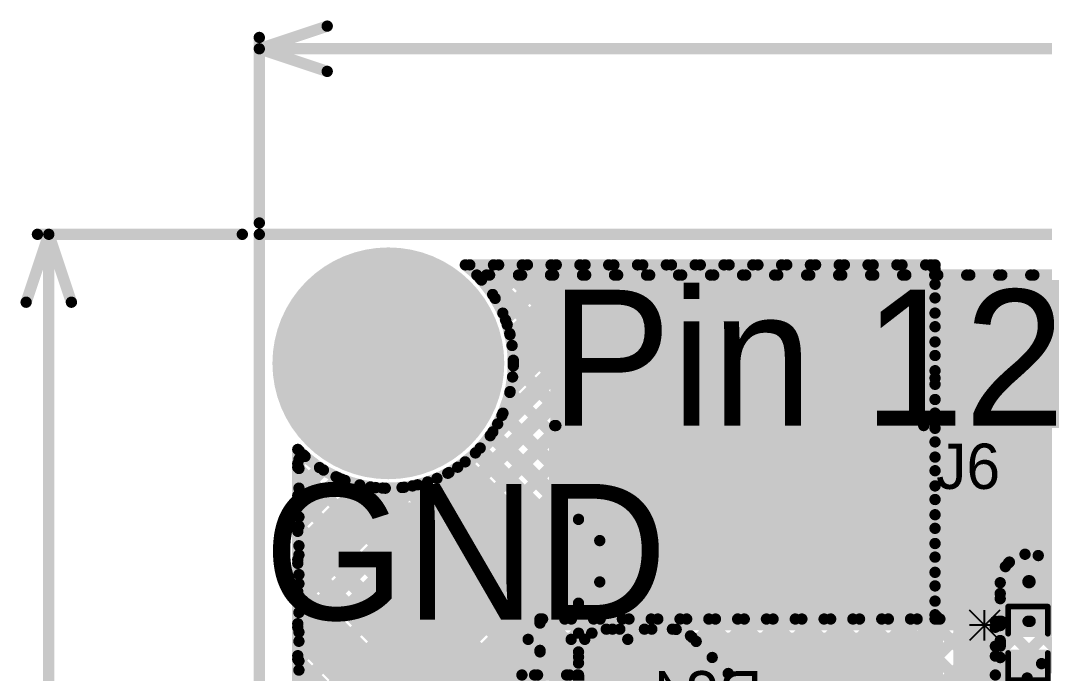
# Model space of a CAD drawing. Header units: millimetres. Extents: x 0.79 to 4.38, y 0.99 to 3.94.
# Drawn here: x 0.789 to 1.694, y 3.366 to 3.943 of the extents above; entities that cross this region are included whole.
import ezdxf

# ---------------------------------------------------------------- set-up
doc = ezdxf.new("R2010")
doc.units = ezdxf.units.MM
doc.header["$MEASUREMENT"] = 0
for name, color, linetype in [('BottomLayer', 5, 'Continuous'), ('BottomOverlay', 54, 'Continuous'), ('BottomPaste', 16, 'Continuous'), ('BottomSolder', 6, 'Continuous'), ('Mechanical1', 6, 'Continuous'), ('Mechanical2', 216, 'Continuous'), ('MultiLayer', 9, 'Continuous'), ('PadHoleLayer', 156, 'Continuous'), ('TopLayer', 1, 'Continuous'), ('TopOverlay', 2, 'Continuous'), ('TopSolder', 216, 'Continuous'), ('ViaHoleLayer', 16, 'Continuous')]:
    doc.layers.add(name, color=color, linetype=linetype)

# ---------------------------------------------------------------- blocks, each defined once
blk = doc.blocks.new('R__0402_B_26')
at = {"layer": 'BottomLayer'}
for points in [[(-0.0275, 0.0125), (-0.0275, -0.0125), (-0.0095, 0.0125), (-0.0095, -0.0125)], [(0.0095, 0.0125), (0.0095, -0.0125), (0.0275, 0.0125), (0.0275, -0.0125)]]:
    blk.add_solid(points, dxfattribs=at)
at = {"layer": 'BottomOverlay', "const_width": 0.01}
for points in [[(-0.034, -0.019), (-0.034, 0.019)], [(0.034, 0.019), (-0.034, 0.019)], [(0.034, -0.019), (0.034, 0.019)], [(0.034, -0.019), (-0.034, -0.019)]]:
    blk.add_lwpolyline(points, dxfattribs=at)
at = {"layer": 'BottomOverlay', "const_width": 0.005}
for points in [[(-0.0365, 0.019, 1), (-0.0315, 0.019, 1)], [(-0.0365, 0.019, 1), (-0.0315, 0.019, 1)], [(0.0315, 0.019, 1), (0.0365, 0.019, 1)], [(0.0315, 0.019, 1), (0.0365, 0.019, 1)], [(-0.0365, -0.019, 1), (-0.0315, -0.019, 1)], [(-0.0365, -0.019, 1), (-0.0315, -0.019, 1)], [(0.0315, -0.019, 1), (0.0365, -0.019, 1)], [(0.0315, -0.019, 1), (0.0365, -0.019, 1)]]:
    blk.add_lwpolyline(points, format="xyb", close=True, dxfattribs=at)
at = {"layer": 'BottomPaste'}
for points in [[(-0.0275, 0.0125), (-0.0275, -0.0125), (-0.0095, 0.0125), (-0.0095, -0.0125)], [(0.0095, 0.0125), (0.0095, -0.0125), (0.0275, 0.0125), (0.0275, -0.0125)]]:
    blk.add_solid(points, dxfattribs=at)
at = {"layer": 'BottomSolder'}
for points in [[(-0.0315, 0.0165), (-0.0315, -0.0165), (-0.0055, 0.0165), (-0.0055, -0.0165)], [(0.0055, 0.0165), (0.0055, -0.0165), (0.0315, 0.0165), (0.0315, -0.0165)]]:
    blk.add_solid(points, dxfattribs=at)
blk = doc.blocks.new('R__0402_B_28')
at = {"layer": 'BottomLayer'}
for points in [[(-0.0275, 0.0125), (-0.0275, -0.0125), (-0.0095, 0.0125), (-0.0095, -0.0125)], [(0.0095, 0.0125), (0.0095, -0.0125), (0.0275, 0.0125), (0.0275, -0.0125)]]:
    blk.add_solid(points, dxfattribs=at)
at = {"layer": 'BottomOverlay', "const_width": 0.01}
for points in [[(-0.034, 0.019), (-0.034, -0.019)], [(-0.034, 0.019), (0.034, 0.019)], [(0.034, 0.019), (0.034, -0.019)], [(-0.034, -0.019), (0.034, -0.019)]]:
    blk.add_lwpolyline(points, dxfattribs=at)
at = {"layer": 'BottomOverlay', "const_width": 0.005}
for points in [[(-0.0365, 0.019, 1), (-0.0315, 0.019, 1)], [(-0.0365, 0.019, 1), (-0.0315, 0.019, 1)], [(0.0315, 0.019, 1), (0.0365, 0.019, 1)], [(0.0315, 0.019, 1), (0.0365, 0.019, 1)], [(-0.0365, -0.019, 1), (-0.0315, -0.019, 1)], [(-0.0365, -0.019, 1), (-0.0315, -0.019, 1)], [(0.0315, -0.019, 1), (0.0365, -0.019, 1)], [(0.0315, -0.019, 1), (0.0365, -0.019, 1)]]:
    blk.add_lwpolyline(points, format="xyb", close=True, dxfattribs=at)
at = {"layer": 'BottomPaste'}
for points in [[(-0.0275, 0.0125), (-0.0275, -0.0125), (-0.0095, 0.0125), (-0.0095, -0.0125)], [(0.0095, 0.0125), (0.0095, -0.0125), (0.0275, 0.0125), (0.0275, -0.0125)]]:
    blk.add_solid(points, dxfattribs=at)
at = {"layer": 'BottomSolder'}
for points in [[(-0.0315, 0.0165), (-0.0315, -0.0165), (-0.0055, 0.0165), (-0.0055, -0.0165)], [(0.0055, 0.0165), (0.0055, -0.0165), (0.0315, 0.0165), (0.0315, -0.0165)]]:
    blk.add_solid(points, dxfattribs=at)
blk = doc.blocks.new('T________B_____12_P___95')
at = {"layer": 'BottomLayer', "const_width": 0.04}
blk.add_lwpolyline([(2.18, 0, 1), (2.22, 0, 1)], format="xyb", close=True, dxfattribs=at)
at = {"layer": 'BottomSolder', "const_width": 0.044}
blk.add_lwpolyline([(2.178, 0, 1), (2.222, 0, 1)], format="xyb", close=True, dxfattribs=at)
at = {"layer": 'MultiLayer', "const_width": 0.04}
blk.add_lwpolyline([(2.18, 0, 1), (2.22, 0, 1)], format="xyb", close=True, dxfattribs=at)
at = {"layer": 'PadHoleLayer', "const_width": 0.0275}
blk.add_lwpolyline([(2.18625, 0, 1), (2.21375, 0, 1)], format="xyb", close=True, dxfattribs=at)
at = {"layer": 'TopLayer', "const_width": 0.04}
blk.add_lwpolyline([(2.18, 0, 1), (2.22, 0, 1)], format="xyb", close=True, dxfattribs=at)
at = {"layer": 'TopOverlay', "const_width": 0.01}
for points in [[(2.325, 0.164), (-0.105, 0.164)], [(2.325, 0.163), (2.325, -0.162)], [(2.168, 0.143), (2.18677, 0.12423)], [(2.24208, 0.143), (2.22332, 0.12423)], [(2.18677, 0.12423), (2.22332, 0.12423)], [(-0.105, -0.162), (2.325, -0.162)]]:
    blk.add_lwpolyline(points, dxfattribs=at)
at = {"layer": 'TopOverlay', "const_width": 0.005}
for points in [[(2.3225, 0.164, 1), (2.3275, 0.164, 1)], [(2.3225, 0.163, 1), (2.3275, 0.163, 1)], [(2.1655, 0.143, 1), (2.1705, 0.143, 1)], [(2.23958, 0.143, 1), (2.24458, 0.143, 1)], [(2.18427, 0.12423, 1), (2.18927, 0.12423, 1)], [(2.18427, 0.12423, 1), (2.18927, 0.12423, 1)], [(2.22082, 0.12423, 1), (2.22582, 0.12423, 1)], [(2.22082, 0.12423, 1), (2.22582, 0.12423, 1)], [(2.3225, -0.162, 1), (2.3275, -0.162, 1)], [(2.3225, -0.162, 1), (2.3275, -0.162, 1)]]:
    blk.add_lwpolyline(points, format="xyb", close=True, dxfattribs=at)
at = {"layer": 'TopSolder', "const_width": 0.044}
blk.add_lwpolyline([(2.178, 0, 1), (2.222, 0, 1)], format="xyb", close=True, dxfattribs=at)
blk = doc.blocks.new('R__0402_B_107')
at = {"layer": 'BottomLayer'}
for points in [[(-0.0275, 0.0125), (-0.0275, -0.0125), (-0.0095, 0.0125), (-0.0095, -0.0125)], [(0.0095, 0.0125), (0.0095, -0.0125), (0.0275, 0.0125), (0.0275, -0.0125)]]:
    blk.add_solid(points, dxfattribs=at)
at = {"layer": 'BottomOverlay', "const_width": 0.005}
for points in [[(-0.0325, 0.0175), (-0.0085, 0.0175)], [(-0.0325, 0.0175), (-0.0325, -0.0175)], [(0.0085, 0.0175), (0.0325, 0.0175)], [(0.0325, 0.0175), (0.0325, -0.0175)], [(-0.0325, -0.0175), (-0.0085, -0.0175)], [(0.0085, -0.0175), (0.0325, -0.0175)]]:
    blk.add_lwpolyline(points, dxfattribs=at)
at = {"layer": 'BottomOverlay', "const_width": 0.0025}
for points in [[(-0.03375, 0.0175, 1), (-0.03125, 0.0175, 1)], [(-0.03375, 0.0175, 1), (-0.03125, 0.0175, 1)], [(-0.00975, 0.0175, 1), (-0.00725, 0.0175, 1)], [(0.00725, 0.0175, 1), (0.00975, 0.0175, 1)], [(0.03125, 0.0175, 1), (0.03375, 0.0175, 1)], [(0.03125, 0.0175, 1), (0.03375, 0.0175, 1)], [(-0.03375, -0.0175, 1), (-0.03125, -0.0175, 1)], [(-0.03375, -0.0175, 1), (-0.03125, -0.0175, 1)], [(-0.00975, -0.0175, 1), (-0.00725, -0.0175, 1)], [(0.00725, -0.0175, 1), (0.00975, -0.0175, 1)], [(0.03125, -0.0175, 1), (0.03375, -0.0175, 1)], [(0.03125, -0.0175, 1), (0.03375, -0.0175, 1)]]:
    blk.add_lwpolyline(points, format="xyb", close=True, dxfattribs=at)
at = {"layer": 'BottomPaste'}
for points in [[(-0.0275, 0.0125), (-0.0275, -0.0125), (-0.0095, 0.0125), (-0.0095, -0.0125)], [(0.0095, 0.0125), (0.0095, -0.0125), (0.0275, 0.0125), (0.0275, -0.0125)]]:
    blk.add_solid(points, dxfattribs=at)
at = {"layer": 'BottomSolder'}
for points in [[(-0.0315, 0.0165), (-0.0315, -0.0165), (-0.0055, 0.0165), (-0.0055, -0.0165)], [(0.0055, 0.0165), (0.0055, -0.0165), (0.0315, 0.0165), (0.0315, -0.0165)]]:
    blk.add_solid(points, dxfattribs=at)

msp = doc.modelspace()

# ---------------------------------------------------------------- linework, layer by layer
at = {"layer": 'BottomLayer'}
for points, const_width in [([(1.06479, 3.64, 1), (1.16321, 3.64, 1)], 0.09843), ([(1.18966, 3.718, 1), (1.19466, 3.718, 1)], 0.005), ([(1.18966, 3.718, 1), (1.19466, 3.718, 1)], 0.005), ([(1.19381, 3.71361, 1), (1.19881, 3.71361, 1)], 0.005), ([(1.1982, 3.718, 1), (1.2032, 3.718, 1)], 0.005), ([(1.20097, 3.718, 1), (1.20597, 3.718, 1)], 0.005), ([(1.22648, 3.718, 1), (1.23148, 3.718, 1)], 0.005), ([(1.22925, 3.718, 1), (1.23425, 3.718, 1)], 0.005), ([(1.25477, 3.718, 1), (1.25977, 3.718, 1)], 0.005), ([(1.25753, 3.718, 1), (1.26253, 3.718, 1)], 0.005), ([(1.28305, 3.718, 1), (1.28805, 3.718, 1)], 0.005), ([(1.28582, 3.718, 1), (1.29082, 3.718, 1)], 0.005), ([(1.31133, 3.718, 1), (1.31633, 3.718, 1)], 0.005), ([(1.3141, 3.718, 1), (1.3191, 3.718, 1)], 0.005), ([(1.33962, 3.718, 1), (1.34462, 3.718, 1)], 0.005), ([(1.34239, 3.718, 1), (1.34739, 3.718, 1)], 0.005), ([(1.3679, 3.718, 1), (1.3729, 3.718, 1)], 0.005), ([(1.37067, 3.718, 1), (1.37567, 3.718, 1)], 0.005), ([(1.39619, 3.718, 1), (1.40119, 3.718, 1)], 0.005), ([(1.39896, 3.718, 1), (1.40396, 3.718, 1)], 0.005), ([(1.42447, 3.718, 1), (1.42947, 3.718, 1)], 0.005), ([(1.42724, 3.718, 1), (1.43224, 3.718, 1)], 0.005), ([(1.45276, 3.718, 1), (1.45776, 3.718, 1)], 0.005), ([(1.45552, 3.718, 1), (1.46052, 3.718, 1)], 0.005), ([(1.48104, 3.718, 1), (1.48604, 3.718, 1)], 0.005), ([(1.48381, 3.718, 1), (1.48881, 3.718, 1)], 0.005), ([(1.50932, 3.718, 1), (1.51432, 3.718, 1)], 0.005), ([(1.51209, 3.718, 1), (1.51709, 3.718, 1)], 0.005), ([(1.53761, 3.718, 1), (1.54261, 3.718, 1)], 0.005), ([(1.54038, 3.718, 1), (1.54538, 3.718, 1)], 0.005), ([(1.56589, 3.718, 1), (1.57089, 3.718, 1)], 0.005), ([(1.56866, 3.718, 1), (1.57366, 3.718, 1)], 0.005), ([(1.59418, 3.718, 1), (1.59918, 3.718, 1)], 0.005), ([(1.59695, 3.718, 1), (1.60195, 3.718, 1)], 0.005), ([(1.62246, 3.718, 1), (1.62746, 3.718, 1)], 0.005), ([(1.62523, 3.718, 1), (1.63023, 3.718, 1)], 0.005), ([(1.65075, 3.718, 1), (1.65575, 3.718, 1)], 0.005), ([(1.65351, 3.718, 1), (1.65851, 3.718, 1)], 0.005), ([(1.67903, 3.718, 1), (1.68403, 3.718, 1)], 0.005), ([(1.6818, 3.718, 1), (1.6868, 3.718, 1)], 0.005), ([(1.20585, 3.69737, 1), (1.21085, 3.69737, 1)], 0.005), ([(1.21507, 3.6783, 1), (1.22007, 3.6783, 1)], 0.005), ([(1.2165, 3.67418, 1), (1.2215, 3.67418, 1)], 0.005), ([(1.2208, 3.65575, 1), (1.2258, 3.65575, 1)], 0.005), ([(1.22192, 3.64047, 1), (1.22692, 3.64047, 1)], 0.005), ([(1.22193, 3.64, 1), (1.22693, 3.64, 1)], 0.005), ([(1.22193, 3.64, 1), (1.22693, 3.64, 1)], 0.005), ([(1.22126, 3.62793, 1), (1.22626, 3.62793, 1)], 0.005), ([(1.21907, 3.61504, 1), (1.22407, 3.61504, 1)], 0.005), ([(1.21187, 3.59396, 1), (1.21687, 3.59396, 1)], 0.005), ([(1.63275, 3.585, 1), (1.64525, 3.585, 1)], 0.0125), ([(1.20808, 3.58646, 1), (1.21308, 3.58646, 1)], 0.005), ([(1.20151, 3.57603, 1), (1.20651, 3.57603, 1)], 0.005), ([(1.0315, 3.56388, 1), (1.0365, 3.56388, 1)], 0.005), ([(1.0315, 3.56388, 1), (1.0365, 3.56388, 1)], 0.005), ([(1.18845, 3.56081, 1), (1.19345, 3.56081, 1)], 0.005), ([(1.0315, 3.5513, 1), (1.0365, 3.5513, 1)], 0.005), ([(1.03789, 3.55769, 1), (1.04289, 3.55769, 1)], 0.005), ([(1.0315, 3.54805, 1), (1.0365, 3.54805, 1)], 0.005), ([(1.05413, 3.54565, 1), (1.05913, 3.54565, 1)], 0.005), ([(1.16504, 3.54342, 1), (1.17004, 3.54342, 1)], 0.005), ([(1.17281, 3.54816, 1), (1.17781, 3.54816, 1)], 0.005), ([(1.07028, 3.53756, 1), (1.07528, 3.53756, 1)], 0.005), ([(1.0732, 3.53643, 1), (1.0782, 3.53643, 1)], 0.005), ([(1.15443, 3.53826, 1), (1.15943, 3.53826, 1)], 0.005), ([(1.09575, 3.5307, 1), (1.10075, 3.5307, 1)], 0.005), ([(1.10643, 3.52969, 1), (1.11143, 3.52969, 1)], 0.005), ([(1.12357, 3.53024, 1), (1.12857, 3.53024, 1)], 0.005), ([(1.13277, 3.53164, 1), (1.13777, 3.53164, 1)], 0.005), ([(1.0315, 3.52302, 1), (1.0365, 3.52302, 1)], 0.005), ([(1.0315, 3.51977, 1), (1.0365, 3.51977, 1)], 0.005), ([(1.0315, 3.49473, 1), (1.0365, 3.49473, 1)], 0.005), ([(1.0315, 3.49149, 1), (1.0365, 3.49149, 1)], 0.005), ([(1.67399, 3.47125, 1), (1.67899, 3.47125, 1)], 0.005), ([(1.68568, 3.47009, 1), (1.69068, 3.47009, 1)], 0.005), ([(1.0315, 3.46645, 1), (1.0365, 3.46645, 1)], 0.005), ([(1.0315, 3.4632, 1), (1.0365, 3.4632, 1)], 0.005), ([(1.65664, 3.46031, 1), (1.66164, 3.46031, 1)], 0.005), ([(1.65926, 3.46341, 1), (1.66426, 3.46341, 1)], 0.005), ([(1.65929, 3.46344, 1), (1.66429, 3.46344, 1)], 0.005), ([(1.66018, 3.46432, 1), (1.66518, 3.46432, 1)], 0.005), ([(1.67284, 3.44609, 1), (1.68534, 3.44609, 1)], 0.0125), ([(1.67284, 3.44609, 1), (1.68534, 3.44609, 1)], 0.0125), ([(1.67375, 3.447, 1), (1.68625, 3.447, 1)], 0.0125), ([(1.67409, 3.447, 1), (1.68591, 3.447, 1)], 0.01181), ([(1.65209, 3.44609, 1), (1.65709, 3.44609, 1)], 0.005), ([(1.65209, 3.44609, 1), (1.65709, 3.44609, 1)], 0.005), ([(1.65209, 3.44609, 1), (1.65709, 3.44609, 1)], 0.005), ([(1.0315, 3.43817, 1), (1.0365, 3.43817, 1)], 0.005), ([(1.0315, 3.43492, 1), (1.0365, 3.43492, 1)], 0.005), ([(1.65209, 3.43658, 1), (1.65709, 3.43658, 1)], 0.005), ([(1.65209, 3.4365, 1), (1.65709, 3.4365, 1)], 0.005), ([(1.65209, 3.432, 1), (1.65709, 3.432, 1)], 0.005), ([(1.65209, 3.432, 1), (1.65709, 3.432, 1)], 0.005), ([(1.65209, 3.432, 1), (1.65709, 3.432, 1)], 0.005), ([(1.67284, 3.411, 1), (1.68534, 3.411, 1)], 0.0125), ([(1.67584, 3.413, 1), (1.68834, 3.413, 1)], 0.0125), ([(1.0315, 3.40988, 1), (1.0365, 3.40988, 1)], 0.005), ([(1.0315, 3.40663, 1), (1.0365, 3.40663, 1)], 0.005), ([(1.65209, 3.411, 1), (1.65709, 3.411, 1)], 0.005), ([(1.65209, 3.411, 1), (1.65709, 3.411, 1)], 0.005), ([(1.65209, 3.411, 1), (1.65709, 3.411, 1)], 0.005), ([(1.65209, 3.4083, 1), (1.65709, 3.4083, 1)], 0.005), ([(1.65209, 3.40821, 1), (1.65709, 3.40821, 1)], 0.005), ([(1.27952, 3.40152, 1), (1.28452, 3.40152, 1)], 0.005), ([(1.27952, 3.40152, 1), (1.28452, 3.40152, 1)], 0.005), ([(1.29118, 3.40152, 1), (1.29618, 3.40152, 1)], 0.005), ([(1.2914, 3.40152, 1), (1.2964, 3.40152, 1)], 0.005), ([(1.2914, 3.40152, 1), (1.2964, 3.40152, 1)], 0.005), ([(1.30402, 3.40502, 1), (1.30902, 3.40502, 1)], 0.005), ([(1.30402, 3.40502, 1), (1.30902, 3.40502, 1)], 0.005), ([(1.30948, 3.40502, 1), (1.31448, 3.40502, 1)], 0.005), ([(1.31596, 3.40502, 1), (1.32096, 3.40502, 1)], 0.005), ([(1.33776, 3.40502, 1), (1.34276, 3.40502, 1)], 0.005), ([(1.34424, 3.40502, 1), (1.34924, 3.40502, 1)], 0.005), ([(1.36248, 3.40502, 1), (1.36748, 3.40502, 1)], 0.005), ([(1.36248, 3.40502, 1), (1.36748, 3.40502, 1)], 0.005), ([(1.36248, 3.40502, 1), (1.36748, 3.40502, 1)], 0.005), ([(1.36582, 3.40479, 1), (1.37082, 3.40479, 1)], 0.005), ([(1.37842, 3.39913, 1), (1.38342, 3.39913, 1)], 0.005), ([(1.37981, 3.39784, 1), (1.38481, 3.39784, 1)], 0.005), ([(1.37983, 3.39782, 1), (1.38483, 3.39782, 1)], 0.005), ([(1.37983, 3.39782, 1), (1.38483, 3.39782, 1)], 0.005), ([(1.30027, 3.38052, 1), (1.31277, 3.38052, 1)], 0.0125), ([(1.35873, 3.38052, 1), (1.37123, 3.38052, 1)], 0.0125), ([(1.35873, 3.38052, 1), (1.37123, 3.38052, 1)], 0.0125), ([(1.38348, 3.39417, 1), (1.38848, 3.39417, 1)], 0.005), ([(1.65209, 3.395, 1), (1.65709, 3.395, 1)], 0.005), ([(1.65209, 3.395, 1), (1.65709, 3.395, 1)], 0.005), ([(1.65209, 3.395, 1), (1.65709, 3.395, 1)], 0.005), ([(1.65209, 3.39, 1), (1.65709, 3.39, 1)], 0.005), ([(1.65209, 3.39, 1), (1.65709, 3.39, 1)], 0.005), ([(1.65209, 3.39, 1), (1.65709, 3.39, 1)], 0.005), ([(1.0315, 3.3816, 1), (1.0365, 3.3816, 1)], 0.005), ([(1.15648, 3.38052, 1), (1.16648, 3.38052, 1)], 0.01), ([(1.25152, 3.38052, 1), (1.26152, 3.38052, 1)], 0.01), ([(1.27952, 3.38489, 1), (1.28452, 3.38489, 1)], 0.005), ([(1.27952, 3.38052, 1), (1.28452, 3.38052, 1)], 0.005), ([(1.27952, 3.38052, 1), (1.28452, 3.38052, 1)], 0.005), ([(1.39762, 3.38002, 1), (1.40262, 3.38002, 1)], 0.005), ([(1.65209, 3.38002, 1), (1.65709, 3.38002, 1)], 0.005), ([(1.65209, 3.37993, 1), (1.65709, 3.37993, 1)], 0.005), ([(1.67709, 3.376, 1), (1.68709, 3.376, 1)], 0.01), ([(1.0315, 3.37835, 1), (1.0365, 3.37835, 1)], 0.005), ([(1.27952, 3.37506, 1), (1.28452, 3.37506, 1)], 0.005), ([(1.22952, 3.36452, 1), (1.23452, 3.36452, 1)], 0.005), ([(1.22952, 3.36452, 1), (1.23452, 3.36452, 1)], 0.005), ([(1.24069, 3.36452, 1), (1.24569, 3.36452, 1)], 0.005), ([(1.24332, 3.36452, 1), (1.24832, 3.36452, 1)], 0.005), ([(1.26898, 3.36452, 1), (1.27398, 3.36452, 1)], 0.005), ([(1.27161, 3.36452, 1), (1.27661, 3.36452, 1)], 0.005), ([(1.27161, 3.36452, 1), (1.27661, 3.36452, 1)], 0.005), ([(1.27852, 3.36452, 1), (1.28352, 3.36452, 1)], 0.005), ([(1.27852, 3.36452, 1), (1.28352, 3.36452, 1)], 0.005), ([(1.27952, 3.36452, 1), (1.28452, 3.36452, 1)], 0.005), ([(1.27952, 3.36452, 1), (1.28452, 3.36452, 1)], 0.005), ([(1.27952, 3.36452, 1), (1.28452, 3.36452, 1)], 0.005), ([(1.41177, 3.36588, 1), (1.41677, 3.36588, 1)], 0.005)]:
    msp.add_lwpolyline(points, format="xyb", close=True, dxfattribs=dict(at, const_width=const_width))
for points, const_width in [([(1.034, 3.32503), (1.42697, 3.718)], 0.01), ([(1.034, 3.35331), (1.39869, 3.718)], 0.01), ([(1.034, 3.3816), (1.3704, 3.718)], 0.01), ([(1.034, 3.26846), (1.48354, 3.718)], 0.01), ([(1.034, 3.29674), (1.45526, 3.718)], 0.01), ([(1.034, 3.24018), (1.51182, 3.718)], 0.01), ([(1.034, 3.18361), (1.56839, 3.718)], 0.01), ([(1.034, 3.21189), (1.54011, 3.718)], 0.01), ([(1.19216, 3.718), (4.15384, 3.718)], 0.01), ([(1.19631, 3.71361), (1.2007, 3.718)], 0.01), ([(1.20347, 3.718), (1.65459, 3.26688)], 0.01), ([(1.20835, 3.69737), (1.22898, 3.718)], 0.01), ([(1.21058, 3.58646), (1.34212, 3.718)], 0.01), ([(1.21757, 3.6783), (1.25727, 3.718)], 0.01), ([(1.2233, 3.65575), (1.28555, 3.718)], 0.01), ([(1.22376, 3.62793), (1.31383, 3.718)], 0.01), ([(1.23175, 3.718), (1.66175, 3.288)], 0.01), ([(1.24319, 3.36452), (1.59668, 3.718)], 0.01), ([(1.26003, 3.718), (1.65459, 3.32345)], 0.01), ([(1.28832, 3.718), (1.65459, 3.35173)], 0.01), ([(1.31198, 3.40502), (1.62496, 3.718)], 0.01), ([(1.3166, 3.718), (1.65459, 3.38002)], 0.01), ([(1.34026, 3.40502), (1.65325, 3.718)], 0.01), ([(1.34489, 3.718), (1.65459, 3.4083)], 0.01), ([(1.36832, 3.40479), (1.68153, 3.718)], 0.01), ([(1.37317, 3.718), (1.65459, 3.43658)], 0.01), ([(1.38598, 3.39417), (1.70981, 3.718)], 0.01), ([(1.40012, 3.38002), (1.7381, 3.718)], 0.01), ([(1.40146, 3.718), (1.65914, 3.46031)], 0.01), ([(1.41427, 3.36588), (1.76638, 3.718)], 0.01), ([(1.42841, 3.35174), (1.79467, 3.718)], 0.01), ([(1.42974, 3.718), (1.67649, 3.47125)], 0.01), ([(1.44255, 3.3376), (1.82295, 3.718)], 0.01), ([(1.4495, 3.31626), (1.85124, 3.718)], 0.01), ([(1.45802, 3.718), (1.7361, 3.43993)], 0.01), ([(1.45999, 3.29847), (1.87952, 3.718)], 0.01), ([(1.47202, 3.28221), (1.9078, 3.718)], 0.01), ([(1.48631, 3.718), (1.76181, 3.4425)], 0.01), ([(1.51459, 3.718), (1.74735, 3.48525)], 0.01), ([(1.54288, 3.718), (1.74735, 3.51353)], 0.01), ([(1.57116, 3.718), (1.76459, 3.52457)], 0.01), ([(1.59945, 3.718), (1.79288, 3.52457)], 0.01), ([(1.62773, 3.718), (1.8244, 3.52132)], 0.01), ([(1.65601, 3.718), (1.85269, 3.52132)], 0.01), ([(1.6843, 3.718), (1.88097, 3.52132)], 0.01), ([(1.68818, 3.47009), (1.93609, 3.718)], 0.01), ([(1.219, 3.67418), (1.65459, 3.23859)], 0.01), ([(1.22442, 3.64047), (1.65459, 3.21031)], 0.01), ([(1.22157, 3.61504), (1.688, 3.14861)], 0.01), ([(1.21437, 3.59396), (1.73301, 3.07531)], 0.01), ([(1.639, 3.32218), (1.639, 3.585)], 0.025), ([(1.20401, 3.57603), (1.38092, 3.39913)], 0.01), ([(1.034, 3.56388), (1.034, 1.18812)], 0.01), ([(1.19095, 3.56081), (1.34674, 3.40502)], 0.01), ([(1.034, 3.5513), (1.04039, 3.55769)], 0.01), ([(1.034, 3.54805), (1.23202, 3.35003)], 0.01), ([(1.034, 3.52302), (1.05663, 3.54565)], 0.01), ([(1.034, 3.40988), (1.16754, 3.54342)], 0.01), ([(1.17531, 3.54816), (1.31846, 3.40502)], 0.01), ([(1.034, 3.49473), (1.0757, 3.53643)], 0.01), ([(1.07278, 3.53756), (1.24582, 3.36452)], 0.01), ([(1.15693, 3.53826), (1.29368, 3.40152)], 0.01), ([(1.034, 3.46645), (1.09825, 3.5307)], 0.01), ([(1.034, 3.43817), (1.12607, 3.53024)], 0.01), ([(1.10893, 3.52969), (1.27411, 3.36452)], 0.01), ([(1.13527, 3.53164), (1.28202, 3.38489)], 0.01), ([(1.034, 3.51977), (1.23279, 3.32098)], 0.01), ([(1.034, 3.49149), (1.22728, 3.2982)], 0.01), ([(1.034, 3.4632), (1.22728, 3.26992)], 0.01), ([(1.67909, 3.44609), (1.68, 3.447)], 0.025), ([(1.67909, 3.411), (1.67909, 3.44609)], 0.025), ([(1.65459, 3.432), (1.65459, 3.44609)], 0.01), ([(1.034, 3.43492), (1.22728, 3.24163)], 0.01), ([(1.47699, 3.2589), (1.65459, 3.4365)], 0.01), ([(1.65459, 3.411), (1.65459, 3.432)], 0.01), ([(1.65459, 3.411), (1.65459, 3.432)], 0.01), ([(1.68209, 3.413), (1.73687, 3.413)], 0.025), ([(1.034, 3.40663), (1.239, 3.20163)], 0.01), ([(1.35041, 3.10404), (1.65459, 3.40821)], 0.01), ([(1.65459, 3.395), (1.65459, 3.411)], 0.01), ([(1.28202, 3.40152), (1.2939, 3.40152)], 0.01), ([(1.28202, 3.38052), (1.28202, 3.40152)], 0.01), ([(1.30652, 3.40502), (1.36498, 3.40502)], 0.01), ([(1.38233, 3.39782), (1.4423, 3.33785)], 0.01), ([(1.30652, 3.38052), (1.36498, 3.38052)], 0.025), ([(1.36498, 3.38052), (1.425, 3.3205)], 0.025), ([(1.65459, 3.39), (1.65459, 3.395)], 0.01), ([(1.65459, 3.39), (1.65459, 3.395)], 0.01), ([(1.65459, 3.36), (1.65459, 3.39)], 0.01), ([(1.16148, 3.38052), (1.25652, 3.38052)], 0.02), ([(1.28202, 3.36452), (1.28202, 3.38052)], 0.01), ([(1.36456, 3.0899), (1.65459, 3.37993)], 0.01), ([(1.68209, 3.376), (1.79659, 3.376)], 0.02), ([(1.034, 3.37835), (1.239, 3.17335)], 0.01), ([(1.27148, 3.36452), (1.28202, 3.37506)], 0.01), ([(1.23202, 3.36452), (1.28102, 3.36452)], 0.01), ([(1.23202, 3.32252), (1.23202, 3.36452)], 0.01), ([(1.27411, 3.36452), (1.28102, 3.3576)], 0.01), ([(1.28102, 3.32252), (1.28102, 3.36452)], 0.01), ([(1.28202, 3.35952), (1.28202, 3.36452)], 0.01), ([(1.28202, 3.35952), (1.28202, 3.36452)], 0.01)]:
    msp.add_lwpolyline(points, dxfattribs=dict(at, const_width=const_width))
at = {"layer": 'BottomLayer', "const_width": 0.01}
for points in [[(1.19216, 3.718, -0.198639), (1.22443, 3.64)], [(1.22443, 3.64, -0.67721), (1.034, 3.56388)], [(1.66268, 3.46432, -0.668179), (1.7045, 3.447)], [(1.65459, 3.44609, -0.199267), (1.66179, 3.46344)], [(1.65459, 3.44609, -0.198912), (1.66176, 3.46341)], [(1.2939, 3.40152, -0.136106), (1.30652, 3.40502)], [(1.36498, 3.40502, -0.198912), (1.38231, 3.39784)], [(1.36498, 3.40502, -0.199267), (1.38233, 3.39782)]]:
    msp.add_lwpolyline(points, format="xyb", dxfattribs=at)
at = {"layer": 'BottomLayer'}
for points in [[(1.257, 3.448), (1.652, 3.448), (1.257, 3.717), (1.652, 3.717)], [(1.595, 3.564), (1.902, 3.564), (1.595, 3.717), (1.902, 3.717)], [(1.099, 3.404), (1.651, 3.404), (1.099, 3.517), (1.651, 3.517)], [(1.099, 1.24), (1.192, 1.24), (1.099, 3.517), (1.192, 3.517)]]:
    msp.add_solid(points, dxfattribs=at)
at = {"layer": 'BottomOverlay'}
for p, q in [((1.65409, 3.42182), (1.62743, 3.39516)), ((1.65409, 3.39516), (1.62743, 3.42182)), ((1.64076, 3.39516), (1.64076, 3.42182)), ((1.65409, 3.40849), (1.62743, 3.40849))]:
    msp.add_line(p, q, dxfattribs=at)
at = {"layer": 'BottomSolder', "const_width": 0.10243}
msp.add_lwpolyline([(1.06279, 3.64, 1), (1.16521, 3.64, 1)], format="xyb", close=True, dxfattribs=at)
at = {"layer": 'Mechanical1', "const_width": 0.01}
for points in [[(1, 3.918), (1.06, 3.938)], [(1, 3.764), (1, 3.928)], [(1, 3.918), (1.06, 3.898)], [(1, 3.918), (2.37109, 3.918)], [(0.794, 3.694), (0.814, 3.754)], [(0.804, 3.754), (0.985, 3.754)], [(0.814, 3.754), (0.834, 3.694)], [(0.814, 2.64591), (0.814, 3.754)]]:
    msp.add_lwpolyline(points, dxfattribs=at)
at = {"layer": 'Mechanical1', "const_width": 0.005}
for points in [[(1.0575, 3.938, 1), (1.0625, 3.938, 1)], [(0.9975, 3.928, 1), (1.0025, 3.928, 1)], [(0.9975, 3.918, 1), (1.0025, 3.918, 1)], [(0.9975, 3.918, 1), (1.0025, 3.918, 1)], [(0.9975, 3.918, 1), (1.0025, 3.918, 1)], [(1.0575, 3.898, 1), (1.0625, 3.898, 1)], [(0.9975, 3.764, 1), (1.0025, 3.764, 1)], [(0.8015, 3.754, 1), (0.8065, 3.754, 1)], [(0.8115, 3.754, 1), (0.8165, 3.754, 1)], [(0.8115, 3.754, 1), (0.8165, 3.754, 1)], [(0.8115, 3.754, 1), (0.8165, 3.754, 1)], [(0.9825, 3.754, 1), (0.9875, 3.754, 1)], [(0.7915, 3.694, 1), (0.7965, 3.694, 1)], [(0.8315, 3.694, 1), (0.8365, 3.694, 1)]]:
    msp.add_lwpolyline(points, format="xyb", close=True, dxfattribs=at)
at = {"layer": 'Mechanical2', "const_width": 0.01}
for points in [[(1, 3.754), (4.346, 3.754)], [(1, 3.754), (1, 0.998)]]:
    msp.add_lwpolyline(points, dxfattribs=at)
at = {"layer": 'Mechanical2', "const_width": 0.005}
msp.add_lwpolyline([(0.9975, 3.754, 1), (1.0025, 3.754, 1)], format="xyb", close=True, dxfattribs=at)
msp.add_lwpolyline([(0.9975, 3.754, 1), (1.0025, 3.754, 1)], format="xyb", close=True, dxfattribs=at)
at = {"layer": 'MultiLayer'}
for points, const_width in [([(1.06479, 3.64, 1), (1.16321, 3.64, 1)], 0.09843), ([(1.67409, 3.447, 1), (1.68591, 3.447, 1)], 0.01181)]:
    msp.add_lwpolyline(points, format="xyb", close=True, dxfattribs=dict(at, const_width=const_width))
at = {"layer": 'PadHoleLayer', "const_width": 0.04921}
msp.add_lwpolyline([(1.08939, 3.64, 1), (1.13861, 3.64, 1)], format="xyb", close=True, dxfattribs=at)
at = {"layer": 'TopLayer'}
for points, const_width in [([(1.06479, 3.64, 1), (1.16321, 3.64, 1)], 0.09843), ([(1.17951, 3.727, 1), (1.18451, 3.727, 1)], 0.005), ([(1.17951, 3.727, 1), (1.18451, 3.727, 1)], 0.005), ([(1.18347, 3.727, 1), (1.18847, 3.727, 1)], 0.005), ([(1.20438, 3.727, 1), (1.20938, 3.727, 1)], 0.005), ([(1.20893, 3.727, 1), (1.21393, 3.727, 1)], 0.005), ([(1.22983, 3.727, 1), (1.23483, 3.727, 1)], 0.005), ([(1.23438, 3.727, 1), (1.23938, 3.727, 1)], 0.005), ([(1.25529, 3.727, 1), (1.26029, 3.727, 1)], 0.005), ([(1.25984, 3.727, 1), (1.26484, 3.727, 1)], 0.005), ([(1.28074, 3.727, 1), (1.28574, 3.727, 1)], 0.005), ([(1.2853, 3.727, 1), (1.2903, 3.727, 1)], 0.005), ([(1.3062, 3.727, 1), (1.3112, 3.727, 1)], 0.005), ([(1.31075, 3.727, 1), (1.31575, 3.727, 1)], 0.005), ([(1.33165, 3.727, 1), (1.33665, 3.727, 1)], 0.005), ([(1.33621, 3.727, 1), (1.34121, 3.727, 1)], 0.005), ([(1.35711, 3.727, 1), (1.36211, 3.727, 1)], 0.005), ([(1.36166, 3.727, 1), (1.36666, 3.727, 1)], 0.005), ([(1.38257, 3.727, 1), (1.38757, 3.727, 1)], 0.005), ([(1.38712, 3.727, 1), (1.39212, 3.727, 1)], 0.005), ([(1.40802, 3.727, 1), (1.41302, 3.727, 1)], 0.005), ([(1.41258, 3.727, 1), (1.41758, 3.727, 1)], 0.005), ([(1.43348, 3.727, 1), (1.43848, 3.727, 1)], 0.005), ([(1.43803, 3.727, 1), (1.44303, 3.727, 1)], 0.005), ([(1.45893, 3.727, 1), (1.46393, 3.727, 1)], 0.005), ([(1.46349, 3.727, 1), (1.46849, 3.727, 1)], 0.005), ([(1.48439, 3.727, 1), (1.48939, 3.727, 1)], 0.005), ([(1.48894, 3.727, 1), (1.49394, 3.727, 1)], 0.005), ([(1.50985, 3.727, 1), (1.51485, 3.727, 1)], 0.005), ([(1.5144, 3.727, 1), (1.5194, 3.727, 1)], 0.005), ([(1.5353, 3.727, 1), (1.5403, 3.727, 1)], 0.005), ([(1.53985, 3.727, 1), (1.54485, 3.727, 1)], 0.005), ([(1.56076, 3.727, 1), (1.56576, 3.727, 1)], 0.005), ([(1.56531, 3.727, 1), (1.57031, 3.727, 1)], 0.005), ([(1.58621, 3.727, 1), (1.59121, 3.727, 1)], 0.005), ([(1.59077, 3.727, 1), (1.59577, 3.727, 1)], 0.005), ([(1.5945, 3.727, 1), (1.5995, 3.727, 1)], 0.005), ([(1.5945, 3.727, 1), (1.5995, 3.727, 1)], 0.005), ([(1.5945, 3.727, 1), (1.5995, 3.727, 1)], 0.005), ([(1.5945, 3.72327, 1), (1.5995, 3.72327, 1)], 0.005), ([(1.19247, 3.71509, 1), (1.19747, 3.71509, 1)], 0.005), ([(1.5945, 3.70983, 1), (1.5995, 3.70983, 1)], 0.005), ([(1.20366, 3.70083, 1), (1.20866, 3.70083, 1)], 0.005), ([(1.5945, 3.69781, 1), (1.5995, 3.69781, 1)], 0.005), ([(1.21263, 3.68434, 1), (1.21763, 3.68434, 1)], 0.005), ([(1.5945, 3.68438, 1), (1.5995, 3.68438, 1)], 0.005), ([(1.5945, 3.67235, 1), (1.5995, 3.67235, 1)], 0.005), ([(1.67375, 3.667, 1), (1.68625, 3.667, 1)], 0.0125), ([(1.21876, 3.66626, 1), (1.22376, 3.66626, 1)], 0.005), ([(1.219, 3.66526, 1), (1.224, 3.66526, 1)], 0.005), ([(1.5945, 3.65892, 1), (1.5995, 3.65892, 1)], 0.005), ([(1.22189, 3.64269, 1), (1.22689, 3.64269, 1)], 0.005), ([(1.5945, 3.6469, 1), (1.5995, 3.6469, 1)], 0.005), ([(1.2219, 3.63766, 1), (1.2269, 3.63766, 1)], 0.005), ([(1.22193, 3.64, 1), (1.22693, 3.64, 1)], 0.005), ([(1.22193, 3.64, 1), (1.22693, 3.64, 1)], 0.005), ([(1.5945, 3.63346, 1), (1.5995, 3.63346, 1)], 0.005), ([(1.5945, 3.627, 1), (1.5995, 3.627, 1)], 0.005), ([(1.5945, 3.627, 1), (1.5995, 3.627, 1)], 0.005), ([(1.5945, 3.627, 1), (1.5995, 3.627, 1)], 0.005), ([(1.21887, 3.61422, 1), (1.22387, 3.61422, 1)], 0.005), ([(1.21907, 3.61504, 1), (1.22407, 3.61504, 1)], 0.005), ([(1.5945, 3.62144, 1), (1.5995, 3.62144, 1)], 0.005), ([(1.5945, 3.60801, 1), (1.5995, 3.60801, 1)], 0.005), ([(1.21274, 3.59591, 1), (1.21774, 3.59591, 1)], 0.005), ([(1.5945, 3.59599, 1), (1.5995, 3.59599, 1)], 0.005), ([(1.2038, 3.57939, 1), (1.2088, 3.57939, 1)], 0.005), ([(1.5945, 3.58255, 1), (1.5995, 3.58255, 1)], 0.005), ([(1.5945, 3.57053, 1), (1.5995, 3.57053, 1)], 0.005), ([(1.0325, 3.56285, 1), (1.0375, 3.56285, 1)], 0.005), ([(1.0325, 3.56285, 1), (1.0375, 3.56285, 1)], 0.005), ([(1.19264, 3.5651, 1), (1.19764, 3.5651, 1)], 0.005), ([(1.0325, 3.55512, 1), (1.0375, 3.55512, 1)], 0.005), ([(1.03641, 3.55903, 1), (1.04141, 3.55903, 1)], 0.005), ([(1.17938, 3.5529, 1), (1.18438, 3.5529, 1)], 0.005), ([(1.5945, 3.5571, 1), (1.5995, 3.5571, 1)], 0.005), ([(1.0325, 3.54705, 1), (1.0375, 3.54705, 1)], 0.005), ([(1.05067, 3.54784, 1), (1.05567, 3.54784, 1)], 0.005), ([(1.16398, 3.54284, 1), (1.16898, 3.54284, 1)], 0.005), ([(1.5945, 3.54508, 1), (1.5995, 3.54508, 1)], 0.005), ([(1.0653, 3.5397, 1), (1.0703, 3.5397, 1)], 0.005), ([(1.06716, 3.53887, 1), (1.07216, 3.53887, 1)], 0.005), ([(1.08624, 3.5325, 1), (1.09124, 3.5325, 1)], 0.005), ([(1.13728, 3.53263, 1), (1.14228, 3.53263, 1)], 0.005), ([(1.1462, 3.53517, 1), (1.1512, 3.53517, 1)], 0.005), ([(1.0325, 3.52967, 1), (1.0375, 3.52967, 1)], 0.005), ([(1.10032, 3.53014, 1), (1.10532, 3.53014, 1)], 0.005), ([(1.10881, 3.52961, 1), (1.11381, 3.52961, 1)], 0.005), ([(1.12545, 3.53046, 1), (1.13045, 3.53046, 1)], 0.005), ([(1.5945, 3.53164, 1), (1.5995, 3.53164, 1)], 0.005), ([(1.0325, 3.52159, 1), (1.0375, 3.52159, 1)], 0.005), ([(1.5945, 3.51962, 1), (1.5995, 3.51962, 1)], 0.005), ([(1.5945, 3.50618, 1), (1.5995, 3.50618, 1)], 0.005), ([(1.0325, 3.50421, 1), (1.0375, 3.50421, 1)], 0.005), ([(1.0325, 3.49614, 1), (1.0375, 3.49614, 1)], 0.005), ([(1.5945, 3.49416, 1), (1.5995, 3.49416, 1)], 0.005), ([(1.0325, 3.47876, 1), (1.0375, 3.47876, 1)], 0.005), ([(1.5945, 3.48073, 1), (1.5995, 3.48073, 1)], 0.005), ([(1.0325, 3.47068, 1), (1.0375, 3.47068, 1)], 0.005), ([(1.5945, 3.46871, 1), (1.5995, 3.46871, 1)], 0.005), ([(1.0325, 3.4533, 1), (1.0375, 3.4533, 1)], 0.005), ([(1.5945, 3.45527, 1), (1.5995, 3.45527, 1)], 0.005), ([(1.61953, 3.44978, 1), (1.63203, 3.44978, 1)], 0.0125), ([(1.61953, 3.44978, 1), (1.63203, 3.44978, 1)], 0.0125), ([(1.62075, 3.451, 1), (1.63325, 3.451, 1)], 0.0125), ([(1.67375, 3.447, 1), (1.68625, 3.447, 1)], 0.0125), ([(1.67409, 3.447, 1), (1.68591, 3.447, 1)], 0.01181), ([(1.0325, 3.44522, 1), (1.0375, 3.44522, 1)], 0.005), ([(1.5945, 3.44325, 1), (1.5995, 3.44325, 1)], 0.005), ([(1.0325, 3.42785, 1), (1.0375, 3.42785, 1)], 0.005), ([(1.5945, 3.42982, 1), (1.5995, 3.42982, 1)], 0.005), ([(1.0325, 3.41977, 1), (1.0375, 3.41977, 1)], 0.005), ([(1.5945, 3.4178, 1), (1.5995, 3.4178, 1)], 0.005), ([(1.5945, 3.4178, 1), (1.5995, 3.4178, 1)], 0.005), ([(1.2455, 3.414, 1), (1.2505, 3.414, 1)], 0.005), ([(1.2455, 3.414, 1), (1.2505, 3.414, 1)], 0.005), ([(1.2455, 3.41174, 1), (1.2505, 3.41174, 1)], 0.005), ([(1.2455, 3.41174, 1), (1.2505, 3.41174, 1)], 0.005), ([(1.2455, 3.41041, 1), (1.2505, 3.41041, 1)], 0.005), ([(1.24776, 3.414, 1), (1.25276, 3.414, 1)], 0.005), ([(1.24776, 3.414, 1), (1.25276, 3.414, 1)], 0.005), ([(1.26737, 3.414, 1), (1.27237, 3.414, 1)], 0.005), ([(1.27321, 3.414, 1), (1.27821, 3.414, 1)], 0.005), ([(1.29283, 3.414, 1), (1.29783, 3.414, 1)], 0.005), ([(1.29867, 3.414, 1), (1.30367, 3.414, 1)], 0.005), ([(1.31828, 3.414, 1), (1.32328, 3.414, 1)], 0.005), ([(1.32412, 3.414, 1), (1.32912, 3.414, 1)], 0.005), ([(1.34374, 3.414, 1), (1.34874, 3.414, 1)], 0.005), ([(1.34958, 3.414, 1), (1.35458, 3.414, 1)], 0.005), ([(1.36919, 3.414, 1), (1.37419, 3.414, 1)], 0.005), ([(1.37504, 3.414, 1), (1.38004, 3.414, 1)], 0.005), ([(1.39465, 3.414, 1), (1.39965, 3.414, 1)], 0.005), ([(1.40049, 3.414, 1), (1.40549, 3.414, 1)], 0.005), ([(1.42011, 3.414, 1), (1.42511, 3.414, 1)], 0.005), ([(1.42595, 3.414, 1), (1.43095, 3.414, 1)], 0.005), ([(1.44556, 3.414, 1), (1.45056, 3.414, 1)], 0.005), ([(1.4514, 3.414, 1), (1.4564, 3.414, 1)], 0.005), ([(1.47102, 3.414, 1), (1.47602, 3.414, 1)], 0.005), ([(1.47686, 3.414, 1), (1.48186, 3.414, 1)], 0.005), ([(1.49647, 3.414, 1), (1.50147, 3.414, 1)], 0.005), ([(1.50232, 3.414, 1), (1.50731, 3.414, 1)], 0.005), ([(1.52193, 3.414, 1), (1.52693, 3.414, 1)], 0.005), ([(1.52777, 3.414, 1), (1.53277, 3.414, 1)], 0.005), ([(1.54738, 3.414, 1), (1.55238, 3.414, 1)], 0.005), ([(1.55323, 3.414, 1), (1.55823, 3.414, 1)], 0.005), ([(1.57284, 3.414, 1), (1.57784, 3.414, 1)], 0.005), ([(1.57868, 3.414, 1), (1.58368, 3.414, 1)], 0.005), ([(1.5945, 3.414, 1), (1.5995, 3.414, 1)], 0.005), ([(1.5945, 3.414, 1), (1.5995, 3.414, 1)], 0.005), ([(1.5945, 3.414, 1), (1.5995, 3.414, 1)], 0.005), ([(1.5983, 3.414, 1), (1.6033, 3.414, 1)], 0.005), ([(1.59878, 3.414, 1), (1.60378, 3.414, 1)], 0.005), ([(1.64778, 3.412, 1), (1.65278, 3.412, 1)], 0.005), ([(1.64778, 3.412, 1), (1.65278, 3.412, 1)], 0.005), ([(1.64778, 3.40673, 1), (1.65278, 3.40673, 1)], 0.005), ([(1.65121, 3.412, 1), (1.65621, 3.412, 1)], 0.005), ([(1.65305, 3.412, 1), (1.65805, 3.412, 1)], 0.005), ([(1.67666, 3.412, 1), (1.68166, 3.412, 1)], 0.005), ([(1.67851, 3.412, 1), (1.68351, 3.412, 1)], 0.005), ([(1.0325, 3.40239, 1), (1.0375, 3.40239, 1)], 0.005), ([(1.0325, 3.39431, 1), (1.0375, 3.39431, 1)], 0.005), ([(1.64778, 3.38997, 1), (1.65278, 3.38997, 1)], 0.005), ([(1.2455, 3.38629, 1), (1.2505, 3.38629, 1)], 0.005), ([(1.2455, 3.38496, 1), (1.2505, 3.38496, 1)], 0.005), ([(1.64778, 3.38127, 1), (1.65278, 3.38127, 1)], 0.005), ([(1.0325, 3.37693, 1), (1.0375, 3.37693, 1)], 0.005), ([(1.68863, 3.37458, 1), (1.69363, 3.37458, 1)], 0.005), ([(1.0325, 3.36886, 1), (1.0375, 3.36886, 1)], 0.005), ([(1.64778, 3.36452, 1), (1.65278, 3.36452, 1)], 0.005), ([(1.6759, 3.36185, 1), (1.6809, 3.36185, 1)], 0.005)]:
    msp.add_lwpolyline(points, format="xyb", close=True, dxfattribs=dict(at, const_width=const_width))
for points, const_width in [([(1.035, 3.27511), (1.48689, 3.727)], 0.01), ([(1.035, 3.32602), (1.43598, 3.727)], 0.01), ([(1.035, 3.30057), (1.46143, 3.727)], 0.01), ([(1.035, 3.2242), (1.5378, 3.727)], 0.01), ([(1.035, 3.35148), (1.41052, 3.727)], 0.01), ([(1.035, 3.24965), (1.51235, 3.727)], 0.01), ([(1.035, 3.40239), (1.35961, 3.727)], 0.01), ([(1.035, 3.37693), (1.38507, 3.727)], 0.01), ([(1.18201, 3.727), (1.597, 3.727)], 0.01), ([(1.18597, 3.727), (1.49897, 3.414)], 0.01), ([(1.19497, 3.71509), (1.20688, 3.727)], 0.01), ([(1.20616, 3.70083), (1.23233, 3.727)], 0.01), ([(1.21143, 3.727), (1.52443, 3.414)], 0.01), ([(1.21513, 3.68434), (1.25779, 3.727)], 0.01), ([(1.22137, 3.61422), (1.33415, 3.727)], 0.01), ([(1.2215, 3.66526), (1.28324, 3.727)], 0.01), ([(1.22439, 3.64269), (1.3087, 3.727)], 0.01), ([(1.23688, 3.727), (1.54988, 3.414)], 0.01), ([(1.25026, 3.414), (1.56326, 3.727)], 0.01), ([(1.26234, 3.727), (1.57534, 3.414)], 0.01), ([(1.27571, 3.414), (1.58871, 3.727)], 0.01), ([(1.2878, 3.727), (1.597, 3.4178)], 0.01), ([(1.31325, 3.727), (1.597, 3.44325)], 0.01), ([(1.33871, 3.727), (1.597, 3.46871)], 0.01), ([(1.36416, 3.727), (1.597, 3.49416)], 0.01), ([(1.38962, 3.727), (1.597, 3.51962)], 0.01), ([(1.41508, 3.727), (1.597, 3.54508)], 0.01), ([(1.44053, 3.727), (1.597, 3.57053)], 0.01), ([(1.46599, 3.727), (1.597, 3.59599)], 0.01), ([(1.49144, 3.727), (1.597, 3.62144)], 0.01), ([(1.5169, 3.727), (1.597, 3.6469)], 0.01), ([(1.54235, 3.727), (1.597, 3.67235)], 0.01), ([(1.56781, 3.727), (1.597, 3.69781)], 0.01), ([(1.59327, 3.727), (1.597, 3.72327)], 0.01), ([(1.597, 3.627), (1.597, 3.727)], 0.01), ([(1.597, 3.627), (1.597, 3.727)], 0.01), ([(1.30117, 3.414), (1.597, 3.70983)], 0.01), ([(1.32662, 3.414), (1.597, 3.68438)], 0.01), ([(1.68, 3.447), (1.68, 3.667)], 0.025), ([(1.22126, 3.66626), (1.47352, 3.414)], 0.01), ([(1.35208, 3.414), (1.597, 3.65892)], 0.01), ([(1.2244, 3.63766), (1.44806, 3.414)], 0.01), ([(1.37754, 3.414), (1.597, 3.63346)], 0.01), ([(1.597, 3.414), (1.597, 3.627)], 0.01), ([(1.22157, 3.61504), (1.42261, 3.414)], 0.01), ([(1.40299, 3.414), (1.597, 3.60801)], 0.01), ([(1.21524, 3.59591), (1.39715, 3.414)], 0.01), ([(1.2063, 3.57939), (1.37169, 3.414)], 0.01), ([(1.42845, 3.414), (1.597, 3.58255)], 0.01), ([(1.035, 2.732), (1.035, 3.56285)], 0.01), ([(1.19514, 3.5651), (1.34624, 3.414)], 0.01), ([(1.035, 3.55512), (1.03891, 3.55903)], 0.01), ([(1.18188, 3.5529), (1.32078, 3.414)], 0.01), ([(1.4539, 3.414), (1.597, 3.5571)], 0.01), ([(1.035, 3.52967), (1.05317, 3.54784)], 0.01), ([(1.035, 3.54705), (1.248, 3.33405)], 0.01), ([(1.16648, 3.54284), (1.29533, 3.414)], 0.01), ([(1.035, 3.50421), (1.06966, 3.53887)], 0.01), ([(1.035, 3.42785), (1.13978, 3.53263)], 0.01), ([(1.035, 3.47876), (1.08874, 3.5325)], 0.01), ([(1.0678, 3.5397), (1.248, 3.3595)], 0.01), ([(1.1487, 3.53517), (1.26987, 3.414)], 0.01), ([(1.035, 3.4533), (1.11131, 3.52961)], 0.01), ([(1.10282, 3.53014), (1.248, 3.38496)], 0.01), ([(1.12795, 3.53046), (1.248, 3.41041)], 0.01), ([(1.47936, 3.414), (1.597, 3.53164)], 0.01), ([(1.035, 3.52159), (1.248, 3.30859)], 0.01), ([(1.50482, 3.414), (1.597, 3.50618)], 0.01), ([(1.035, 3.49614), (1.248, 3.28314)], 0.01), ([(1.53027, 3.414), (1.597, 3.48073)], 0.01), ([(1.035, 3.47068), (1.248, 3.25768)], 0.01), ([(1.55573, 3.414), (1.597, 3.45527)], 0.01), ([(1.62578, 3.44978), (1.627, 3.451)], 0.025), ([(1.62578, 3.012), (1.62578, 3.44978)], 0.025), ([(1.035, 3.44522), (1.248, 3.23222)], 0.01), ([(1.58118, 3.414), (1.597, 3.42982)], 0.01), ([(1.035, 3.41977), (1.248, 3.20677)], 0.01), ([(1.597, 3.4178), (1.6008, 3.414)], 0.01), ([(1.035, 3.19874), (1.248, 3.41174)], 0.01), ([(1.248, 3.414), (1.597, 3.414)], 0.01), ([(1.248, 3.41174), (1.25026, 3.414)], 0.01), ([(1.248, 3.143), (1.248, 3.414)], 0.01), ([(1.597, 3.414), (1.60128, 3.414)], 0.01), ([(1.65028, 3.412), (1.811, 3.412)], 0.01), ([(1.65028, 3.35582), (1.70646, 3.412)], 0.01), ([(1.65028, 3.38127), (1.68101, 3.412)], 0.01), ([(1.65028, 3.40673), (1.65555, 3.412)], 0.01), ([(1.65028, 3.33374), (1.65028, 3.412)], 0.01), ([(1.65371, 3.412), (1.69113, 3.37458)], 0.01), ([(1.67916, 3.412), (1.70471, 3.38646)], 0.01), ([(1.035, 3.39431), (1.248, 3.18131)], 0.01), ([(1.65028, 3.38997), (1.6784, 3.36185)], 0.01), ([(1.035, 3.17329), (1.248, 3.38629)], 0.01), ([(1.65028, 3.33374), (1.69925, 3.3827)], 0.01), ([(1.035, 3.36886), (1.248, 3.15586)], 0.01), ([(1.65028, 3.36452), (1.66567, 3.34913)], 0.01)]:
    msp.add_lwpolyline(points, dxfattribs=dict(at, const_width=const_width))
at = {"layer": 'TopLayer', "const_width": 0.01}
for points in [[(1.18201, 3.727, -0.230806), (1.22443, 3.64)], [(1.22443, 3.64, -0.672462), (1.035, 3.56285)]]:
    msp.add_lwpolyline(points, format="xyb", dxfattribs=at)
at = {"layer": 'TopLayer'}
for points in [[(1.609, 3.424), (1.799, 3.424), (1.609, 3.718), (1.799, 3.718)], [(1.609, 3.639), (4.118, 3.639), (1.609, 3.718), (4.118, 3.718)], [(1.26, 3.155), (1.604, 3.155), (1.26, 3.402), (1.604, 3.402)], [(1.513, 1.02), (1.604, 1.02), (1.513, 3.398), (1.604, 3.398)]]:
    msp.add_solid(points, dxfattribs=at)
at = {"layer": 'TopSolder', "const_width": 0.10243}
msp.add_lwpolyline([(1.06279, 3.64, 1), (1.16521, 3.64, 1)], format="xyb", close=True, dxfattribs=at)
at = {"layer": 'ViaHoleLayer', "const_width": 0.00591}
msp.add_lwpolyline([(1.67705, 3.447, 1), (1.68295, 3.447, 1)], format="xyb", close=True, dxfattribs=at)

# ---------------------------------------------------------------- block references
for name, p, rotation in [('T________B_____12_P___95', (1.425, 1.26), 90), ('R__0402_B_107', (1.67909, 3.3925), 90), ('R__0402_B_26', (1.25652, 3.36202), 270), ('R__0402_B_28', (1.30652, 3.36202), 90)]:
    msp.add_blockref(name, p, dxfattribs=dict(rotation=rotation))

# ---------------------------------------------------------------- texts
at = {"layer": 'BottomOverlay', "text_generation_flag": 2}
msp.add_text('R24', height=0.04, dxfattribs=at).set_placement((1.44452, 3.32802))
at = {"layer": 'TopOverlay'}
msp.add_text('Pin 12', height=0.12, rotation=360, dxfattribs=at).set_placement((1.257, 3.585))
for s, height, p in [('J6', 0.04, (1.598, 3.529)), ('GND', 0.12, (1.004, 3.41341))]:
    msp.add_text(s, height=height, dxfattribs=at).set_placement(p)

doc.saveas('drawing.dxf')
